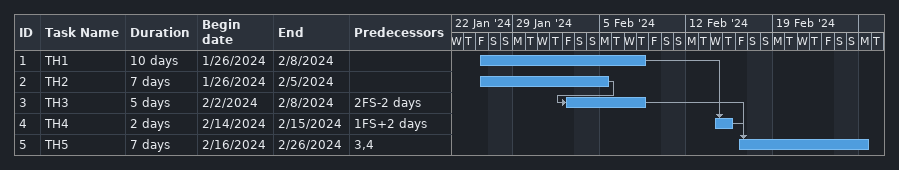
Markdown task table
| ID | Task | Duration | Start | Finish | Predecessors |
|---|---|---|---|---|---|
| 1 | TH1 | 10d | 2024-01-26 | 2024-02-08 |  |
| 2 | TH2 | 7d | 2024-01-26 | 2024-02-05 |  |
| 3 | TH3 | 5d | 2024-02-02 | 2024-02-08 | 2FS-2d |
| 4 | TH4 | 2d | 2024-02-14 | 2024-02-15 | 1FS+2d |
| 5 | TH5 | 7d | 2024-02-16 | 2024-02-26 | 3, 4 |
